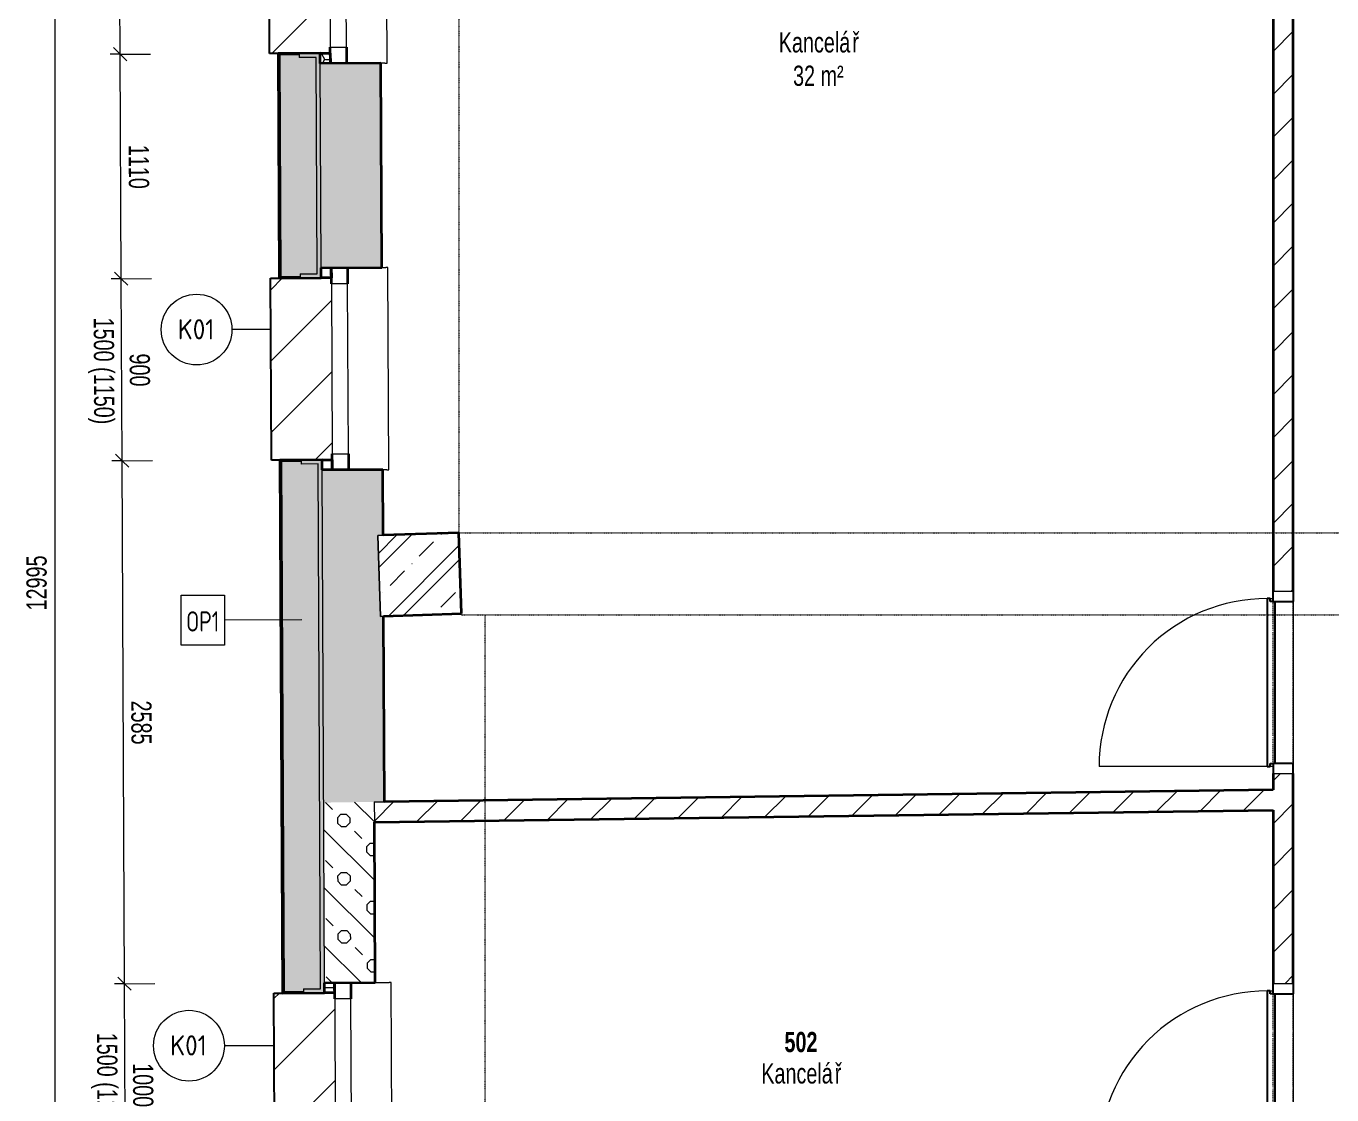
# Model space of a CAD drawing. Header units: millimetres. Extents: x 48671 to 278361, y -45352 to 20466.
# Drawn here: x 69972 to 76425, y -14301 to -9017 of the extents above; entities that cross this region are included whole.
import ezdxf

# ---------------------------------------------------------------- set-up
doc = ezdxf.new("R2010")
doc.units = ezdxf.units.MM
doc.linetypes.add('Dash dot dot', pattern=[5, 2, -1, 0, -1, 0, -1])
doc.linetypes.add('Čerchovaná se dvěma tečkami', pattern=[2.59, 1, -0.53, 0, -0.53, 0, -0.53])
for name, color, linetype, lineweight in [('A-ANNO-DIMS', 211, 'Continuous', 9), ('A-ANNO-DIMS-50', 211, 'Continuous', 9), ('A-AREA-IDEN', 2, 'Continuous', 9), ('A-DETL', 90, 'Continuous', 13), ('A-DOOR', 31, 'Continuous', 13), ('A-DOOR-FRAM', 31, 'Continuous', 25), ('A-GENM', 13, 'Continuous', 13), ('A-GLAZ', 151, 'Continuous', 13), ('A-WALL', 113, 'Continuous', 13), ('A-WALL-IDEN', 211, 'Continuous', 9), ('A-WALL-PATT', 111, 'Continuous', 35), ('Q-SPCQ', 91, 'Continuous', 13), ('Q-SPCQ-IDEN', 132, 'Continuous', 9), ('S-COLS', 52, 'Continuous', 13)]:
    doc.layers.add(name, color=color, linetype=linetype, lineweight=lineweight)
doc.styles.add('Arial_1', font='arial.ttf', dxfattribs={"width": 0.7, "height": 100})
doc.styles.add('Arial_B', font='arialbd.ttf', dxfattribs={"width": 0.7, "height": 100})
doc.styles.add('ISOCPEUR', font='isocpeur.ttf', dxfattribs={"width": 0.75, "height": 100})
doc.styles.add('ISOCPEUR_1', font='isocpeur.ttf', dxfattribs={"width": 0.9, "height": 100})
doc.dimstyles.new('Vnitřní_-_průhledné', dxfattribs={"dimscale": 304.8, "dimtxt": 102.02594, "dimasz": 0.213255, "dimexe": 0.164042, "dimexo": 0.0625, "dimgap": 0.032808, "dimtad": 1, "dimdec": 0, "dimrnd": 5, "dimzin": 0, "dimdsep": 46, "dimtxsty": 'Arial_1', "dimblk1": 'OBLIQUE', "dimblk2": 'OBLIQUE', "dimsah": 1, "dimcen": 0.09, "dimdle": 0.164042, "dimazin": 0, "dimtfac": 1, "dimtdec": 4, "dimtix": 1, "dimtmove": 0, "dimatfit": 3, "dimfxl": 0.492126, "dimfxlon": 1, "dimtvp": 1, "dimtolj": 1, "dimtzin": 0, "dimarcsym": 2})
pattern_1 = [(45, (0, 0), (-106.06602, 106.06602), [])]

# ---------------------------------------------------------------- blocks, each defined once
blk = doc.blocks.new('DVERE_1k_oblozka - DD03_01_800x1970_koupelna-1549489-1NP_NÁVRH B')
at = {"layer": 'A-DOOR'}
for p, q in [((-415, 47.1), (-415, 907.1)), ((305, 77.1), (-305, 77.1)), ((415, 77.1), (415, 47.1)), ((-400, 47.1), (-450, 47.1)), ((-450, 47.1), (-450, -52.9)), ((-400, -52.9), (-400, 47.1)), ((450, 47.1), (400, 47.1)), ((400, 47.1), (400, -52.9)), ((450, -52.9), (450, 47.1)), ((-450, -52.9), (-400, -52.9)), ((400, -52.9), (450, -52.9))]:
    blk.add_line(p, q, dxfattribs=at)
at = {"layer": 'A-DOOR', "lineweight": 25}
for p, q in [((415, 77.1), (-415, 77.1)), ((-415, 77.1), (-415, 62.1)), ((415, 62.1), (415, 77.1)), ((-415, 62.1), (-400, 62.1)), ((-400, 62.1), (-400, 47.1)), ((-400, 37.1), (400, 37.1)), ((400, 47.1), (400, 62.1)), ((400, 62.1), (415, 62.1))]:
    blk.add_line(p, q, dxfattribs=at)
at = {"layer": 'A-DOOR', "linetype": 'Čerchovaná se dvěma tečkami'}
for p, q in [((-400, 47.1), (400, 47.1)), ((-400, -52.9), (400, -52.9))]:
    blk.add_line(p, q, dxfattribs=at)
at = {"layer": 'A-DOOR'}
blk.add_arc((-415, 77.1), 830, 360, 90, dxfattribs=at)
at = {"layer": 'A-DOOR-FRAM'}
for p, q in [((-400, 47.1), (-450, 47.1)), ((-400, -52.9), (-400, 47.1)), ((400, 47.1), (400, -52.9)), ((400, 47.1), (450, 47.1)), ((-450, -52.9), (-400, -52.9)), ((450, -52.9), (400, -52.9))]:
    blk.add_line(p, q, dxfattribs=at)
blk = doc.blocks.new('OKNO_1k_nadsvetlik - OKNO_1k_nadsvetlik_1000 x 1500-V31-1NP_NÁVRH B')
at = {"layer": 'A-GLAZ'}
h = blk.add_hatch(dxfattribs=at)
h.set_pattern_fill('FP_79', color=256, style=0, pattern_type=2)
h.set_pattern_definition([(89.735, (-14576.71, -71507.286), (-42.952654, 75.199465), [50, -100]), (149.735, (-14576.477, -71457.286), (-86.600974, 0.401643), [50, -100]), (29.735, (-14576.477, -71457.286), (43.64832, 74.797822), [50, -100])])
h.paths.add_polyline_path([(500, -125), (500, -75), (450, -75), (450, -125), (498.8, -125)])
h.paths.add_polyline_path([(-450, -125), (-450, -75), (-500, -75), (-500, -125), (-451, -125)])
at = {"layer": 'A-GLAZ', "lineweight": 35}
for p, q in [((-500, 5), (-420, 5)), ((420, 5), (500, 5)), ((-500, -75), (-450, -75)), ((-420, -75), (-500, -75)), ((-450, -75), (-450, -125)), ((500, -75), (420, -75)), ((450, -75), (500, -75)), ((450, -125), (450, -75))]:
    blk.add_line(p, q, dxfattribs=at)
at = {"layer": 'A-GLAZ'}
for p, q in [((420, 5), (-420, 5)), ((-420, 5), (-420, -75)), ((420, -75), (420, 5)), ((-420, -75), (420, -75))]:
    blk.add_line(p, q, dxfattribs=at)
blk = doc.blocks.new('parapet s nosem_vnitní - parapet s nosem_vnitní-1280358-1NP_NÁVRH B')
at = {"layer": 'A-GENM'}
for p, q in [((500, 200), (-500, 200)), ((-500, 200), (-500, 190)), ((500, 190), (500, 200)), ((-500, 120), (-500, 190)), ((500, 190), (500, 120))]:
    blk.add_line(p, q, dxfattribs=at)
blk = doc.blocks.new('parapet_ext - parapet_ext-V32-1NP_NÁVRH B')
at = {"layer": 'Q-SPCQ'}
h = blk.add_hatch(dxfattribs=at)
h.set_pattern_fill('FP_80', color=11, style=0, pattern_type=2)
h.set_pattern_definition([(134.735, (-14576.7, -71432.29), (-177.5924, -175.9572), [])])
h.paths.add_polyline_path([(450, -300), (450, 0), (-450, -0.2), (-450, -300), (449.3, -300)])
at = {"layer": 'Q-SPCQ', "color": 21, "lineweight": 25}
for p, q in [((-450, -300), (-450, -258)), ((450, -258), (450, -300)), ((450, -300), (-450, -300))]:
    blk.add_line(p, q, dxfattribs=at)
blk = doc.blocks.new('OKNO_1k_nadsvetlik - OKNO_1k_nadsvetlik_1000 x 1500-1969475-1NP_NÁVRH B')
at = {"layer": 'A-GLAZ'}
h = blk.add_hatch(dxfattribs=at)
h.set_pattern_fill('FP_81', color=256, style=0, pattern_type=2)
h.set_pattern_definition([(89.735, (-11041.71, -71532.286), (-42.952654, 75.199465), [50, -100]), (149.735, (-11041.477, -71482.286), (-86.600974, 0.401643), [50, -100]), (29.735, (-11041.477, -71482.286), (43.64832, 74.797822), [50, -100])])
h.paths.add_polyline_path([(500, -150), (500, -100), (450, -100), (450, -150), (498.6, -150)])
h.paths.add_polyline_path([(-450, -150), (-450, -100), (-500, -100), (-500, -150), (-451, -150)])
at = {"layer": 'A-GLAZ', "lineweight": 35}
for p, q in [((-500, -20), (-420, -20)), ((420, -20), (500, -20)), ((-500, -100), (-450, -100)), ((-420, -100), (-500, -100)), ((-450, -100), (-450, -150)), ((500, -100), (420, -100)), ((450, -100), (500, -100)), ((450, -150), (450, -100))]:
    blk.add_line(p, q, dxfattribs=at)
at = {"layer": 'A-GLAZ'}
for p, q in [((420, -20), (-420, -20)), ((-420, -20), (-420, -100)), ((420, -100), (420, -20)), ((-420, -100), (420, -100))]:
    blk.add_line(p, q, dxfattribs=at)
blk = doc.blocks.new('parapet s nosem_vnitní - parapet s nosem_vnitní-V33-1NP_NÁVRH B')
at = {"layer": 'A-GENM'}
for p, q in [((500, 200), (-500, 200)), ((-500, 200), (-500, 190)), ((500, 190), (500, 200)), ((-500, 170), (-500, 190)), ((500, 190), (500, 170))]:
    blk.add_line(p, q, dxfattribs=at)
blk = doc.blocks.new('parapet_ext - parapet_ext-V34-1NP_NÁVRH B')
at = {"layer": 'Q-SPCQ'}
h = blk.add_hatch(dxfattribs=at)
h.set_pattern_fill('FP_82', color=11, style=0, pattern_type=2)
h.set_pattern_definition([(134.735, (-11041.7, -71432.29), (-177.5924, -175.9572), [])])
h.paths.add_polyline_path([(450, -300), (450, 0), (-450, -0.2), (-450, -300), (449.3, -300)])
at = {"layer": 'Q-SPCQ', "color": 21, "lineweight": 25}
for p, q in [((-450, -300), (-450, -258)), ((450, -258), (450, -300)), ((450, -300), (-450, -300))]:
    blk.add_line(p, q, dxfattribs=at)
blk = doc.blocks.new('OKNO_1k_nadsvetlik - OKNO_1k_nadsvetlik_1000 x 1500-V35-1NP_NÁVRH B')
at = {"layer": 'A-GLAZ'}
h = blk.add_hatch(dxfattribs=at)
h.set_pattern_fill('FP_83', color=256, style=0, pattern_type=2)
h.set_pattern_definition([(89.735, (-9031.71, -71532.286), (-42.952654, 75.199465), [50, -100]), (149.735, (-9031.477, -71482.286), (-86.600974, 0.401643), [50, -100]), (29.735, (-9031.477, -71482.286), (43.64832, 74.797822), [50, -100])])
h.paths.add_polyline_path([(500, -150), (500, -100), (450, -100), (450, -150), (470.1, -150)])
h.paths.add_polyline_path([(-450, -150), (-450, -100), (-500, -100), (-500, -150), (-451, -150)])
at = {"layer": 'A-GLAZ', "lineweight": 35}
for p, q in [((-500, -20), (-420, -20)), ((420, -20), (500, -20)), ((-500, -100), (-450, -100)), ((-420, -100), (-500, -100)), ((-450, -100), (-450, -150)), ((500, -100), (420, -100)), ((450, -100), (500, -100)), ((450, -150), (450, -100))]:
    blk.add_line(p, q, dxfattribs=at)
at = {"layer": 'A-GLAZ'}
for p, q in [((420, -20), (-420, -20)), ((-420, -20), (-420, -100)), ((420, -100), (420, -20)), ((-420, -100), (420, -100))]:
    blk.add_line(p, q, dxfattribs=at)
blk = doc.blocks.new('parapet_ext - parapet_ext-V36-1NP_NÁVRH B')
at = {"layer": 'Q-SPCQ'}
h = blk.add_hatch(dxfattribs=at)
h.set_pattern_fill('FP_84', color=11, style=0, pattern_type=2)
h.set_pattern_definition([(134.735, (-9031.7, -71432.29), (-177.5924, -175.9572), [])])
h.paths.add_polyline_path([(450, -300), (450, 0), (-450, -0.2), (-450, -300), (449.8, -300)])
at = {"layer": 'Q-SPCQ', "color": 21, "lineweight": 25}
for p, q in [((-450, -300), (-450, -258)), ((450, -258), (450, -300)), ((450, -300), (-450, -300))]:
    blk.add_line(p, q, dxfattribs=at)
blk = doc.blocks.new('DIMBLOCK181-1NP_NÁVRH B')
at = {"layer": 'A-ANNO-DIMS-50', "lineweight": 18}
for p, q in [((70458.3, -13750.9), (70425.7, -13718.6)), ((70458.3, -13750.9), (70491, -13783.3)), ((70462.9, -14750.9), (70430.3, -14718.6)), ((70462.9, -14750.9), (70495.6, -14783.3))]:
    blk.add_line(p, q, dxfattribs=at)
at = {"layer": 'A-ANNO-DIMS-50'}
for p, q in [((70458.3, -13750.9), (70408.3, -13751.2)), ((70458.3, -13750.9), (70608.3, -13750.2)), ((70462.9, -14750.9), (70458.3, -13750.9)), ((70462.9, -14750.9), (70412.9, -14751.2)), ((70462.9, -14750.9), (70612.9, -14750.2))]:
    blk.add_line(p, q, dxfattribs=at)
at = {"layer": 'A-ANNO-DIMS-50', "color": 0, "char_height": 100, "attachment_point": 1, "rotation": 270.26503, "line_spacing_factor": 0.941778, "style": 'Arial_1'}
for s, insert, width in [('1500 (1150)', (70422.3, -13992.9), 619.69), ('1000', (70600, -14143.6), 256.164)]:
    blk.add_mtext(s, dxfattribs=dict(at, insert=insert, width=width))
blk = doc.blocks.new('_Oblique')
at = {"color": 0, "linetype": 'ByBlock', "lineweight": -2}
blk.add_line((-0.5, -0.5), (0.5, 0.5), dxfattribs=at)
blk = doc.blocks.new('DIMBLOCK182-1NP_NÁVRH B')
at = {"layer": 'A-ANNO-DIMS-50', "lineweight": 18}
for p, q in [((70446.4, -11166), (70413.7, -11133.6)), ((70446.4, -11166), (70479, -11198.3)), ((70458.3, -13750.9), (70425.7, -13718.6)), ((70458.3, -13750.9), (70491, -13783.3))]:
    blk.add_line(p, q, dxfattribs=at)
at = {"layer": 'A-ANNO-DIMS-50'}
for p, q in [((70446.4, -11166), (70396.4, -11166.2)), ((70446.4, -11166), (70596.4, -11165.3)), ((70458.3, -13750.9), (70446.4, -11166)), ((70458.3, -13750.9), (70408.3, -13751.2)), ((70458.3, -13750.9), (70608.3, -13750.2))]:
    blk.add_line(p, q, dxfattribs=at)
at = {"layer": 'A-ANNO-DIMS-50', "color": 0, "insert": (70591.7, -12351.1), "char_height": 100, "width": 256.164, "attachment_point": 1, "rotation": 270.26503, "line_spacing_factor": 0.941778, "style": 'Arial_1'}
blk.add_mtext('2585', dxfattribs=at)
blk = doc.blocks.new('DIMBLOCK183-1NP_NÁVRH B')
at = {"layer": 'A-ANNO-DIMS-50', "lineweight": 18}
for p, q in [((70442.2, -10266), (70409.5, -10233.6)), ((70442.2, -10266), (70474.8, -10298.3)), ((70446.4, -11166), (70413.7, -11133.6)), ((70446.4, -11166), (70479, -11198.3))]:
    blk.add_line(p, q, dxfattribs=at)
at = {"layer": 'A-ANNO-DIMS-50'}
for p, q in [((70442.2, -10266), (70392.2, -10266.2)), ((70442.2, -10266), (70592.2, -10265.3)), ((70446.4, -11166), (70442.2, -10266)), ((70446.4, -11166), (70396.4, -11166.2)), ((70446.4, -11166), (70596.4, -11165.3))]:
    blk.add_line(p, q, dxfattribs=at)
at = {"layer": 'A-ANNO-DIMS-50', "color": 0, "char_height": 100, "attachment_point": 1, "rotation": 270.26503, "line_spacing_factor": 0.941778, "style": 'Arial_1'}
for s, insert, width in [('1500 (1150)', (70405.9, -10457.9), 619.69), ('900', (70583.7, -10635.3), 192.123)]:
    blk.add_mtext(s, dxfattribs=dict(at, insert=insert, width=width))
blk = doc.blocks.new('DIMBLOCK184-1NP_NÁVRH B')
at = {"layer": 'A-ANNO-DIMS-50'}
for p, q in [((70437.1, -9156), (70387.1, -9156.2)), ((70437.1, -9156), (70587.1, -9155.3)), ((70442.2, -10266), (70437.1, -9156)), ((70442.2, -10266), (70392.2, -10266.2)), ((70442.2, -10266), (70592.2, -10265.3))]:
    blk.add_line(p, q, dxfattribs=at)
at = {"layer": 'A-ANNO-DIMS-50', "lineweight": 18}
for p, q in [((70437.1, -9156), (70404.4, -9123.6)), ((70437.1, -9156), (70469.7, -9188.3)), ((70442.2, -10266), (70409.5, -10233.6)), ((70442.2, -10266), (70474.8, -10298.3))]:
    blk.add_line(p, q, dxfattribs=at)
at = {"layer": 'A-ANNO-DIMS-50', "color": 0, "insert": (70579, -9603.6), "char_height": 100, "width": 256.164, "attachment_point": 1, "rotation": 270.26503, "line_spacing_factor": 0.941778, "style": 'Arial_1'}
blk.add_mtext('1110', dxfattribs=at)
blk = doc.blocks.new('DIMBLOCK185-1NP_NÁVRH B')
at = {"layer": 'A-ANNO-DIMS-50'}
for p, q in [((70432.9, -8256), (70382.9, -8256.2)), ((70432.9, -8256), (70582.9, -8255.3)), ((70437.1, -9156), (70432.9, -8256)), ((70437.1, -9156), (70387.1, -9156.2)), ((70437.1, -9156), (70587.1, -9155.3))]:
    blk.add_line(p, q, dxfattribs=at)
at = {"layer": 'A-ANNO-DIMS-50', "lineweight": 18}
for p, q in [((70432.9, -8256), (70400.2, -8223.6)), ((70432.9, -8256), (70465.5, -8288.3)), ((70437.1, -9156), (70404.4, -9123.6)), ((70437.1, -9156), (70469.7, -9188.3))]:
    blk.add_line(p, q, dxfattribs=at)
at = {"layer": 'A-ANNO-DIMS-50', "color": 0, "char_height": 100, "attachment_point": 1, "rotation": 270.26503, "line_spacing_factor": 0.941778, "style": 'Arial_1'}
for s, insert, width in [('1500 (1150)', (70396.6, -8448), 619.69), ('900', (70574.4, -8625.3), 192.123)]:
    blk.add_mtext(s, dxfattribs=dict(at, insert=insert, width=width))
blk = doc.blocks.new('Popiska speciální vybavení - Popiska okna_Bublina-1426311-1NP_NÁVRH B')
at = {"layer": 'Q-SPCQ-IDEN'}
blk.add_circle((0, 0), 3.5, dxfattribs=at)
blk = doc.blocks.new('DIMBLOCK216-1NP_NÁVRH B')
at = {"layer": 'A-ANNO-DIMS-50'}
for p, q in [((70113.3, -5224.9), (70113.3, -18320.2)), ((70113.3, -5274.9), (70063.3, -5274.9)), ((70113.3, -5274.9), (70263.3, -5274.9)), ((70113.3, -18270.2), (70063.3, -18270.2)), ((70113.3, -18270.2), (70263.3, -18270.2))]:
    blk.add_line(p, q, dxfattribs=at)
at = {"layer": 'A-ANNO-DIMS-50', "lineweight": 18}
for p, q in [((70113.3, -5274.9), (70080.8, -5242.4)), ((70113.3, -5274.9), (70145.8, -5307.4)), ((70113.3, -18270.2), (70080.8, -18237.7)), ((70113.3, -18270.2), (70145.8, -18302.7))]:
    blk.add_line(p, q, dxfattribs=at)
at = {"layer": 'A-ANNO-DIMS-50', "color": 0, "insert": (69973.5, -11905.9), "char_height": 100, "width": 320.204, "attachment_point": 1, "rotation": 90, "line_spacing_factor": 0.941778, "style": 'Arial_1'}
blk.add_mtext('12995', dxfattribs=at)

msp = doc.modelspace()

# ---------------------------------------------------------------- hatches: boundary and pattern name
at = {"layer": 'A-WALL-PATT', "lineweight": 13}
h = msp.add_hatch(dxfattribs=at)
h.set_pattern_fill('FP_8', color=11, style=0, pattern_type=2)
h.set_pattern_definition([(45, (0, 0), (0.0007, 353.5527), []), (315, (0, 0), (353.5527, -0.0007), []), (270, (153.68, 9.56), (176.771, -176.771), [19.139, -334.416]), (270, (199.87, 9.56), (176.771, -176.771), [19.139, -334.416]), (0, (166.57, 23.1), (176.771, 176.771), [19.139, -334.416]), (0, (166.57, -23.1), (176.771, 176.771), [19.139, -334.416]), (45, (153.68, 9.56), (0.0007, 353.5527), [19.139, -230.861]), (45, (186.35, -23.1), (0.0007, 353.5527), [19.139, -230.861]), (315, (186.35, 23.1), (353.5527, -0.0007), [19.139, -230.861]), (315, (153.68, -9.56), (353.5527, -0.0007), [19.139, -230.861])])
h.paths.add_polyline_path([(71268.5, -18478.2), (71448.5, -18478.2), (71442.7, -17221.4), (71358.7, -17221.8), (71358.7, -17209.8), (71262.7, -17210.3), (71268.4, -18458.2)])
h.paths.add_polyline_path([(71258.4, -16294.3), (71354.4, -16293.8), (71354.4, -16281.8), (71438.4, -16281.4), (71431.1, -14716.4), (71347.1, -14716.8), (71347.1, -14704.8), (71251.1, -14705.3), (71258.2, -16236.1)])
h.paths.add_polyline_path([(71246.8, -13789.3), (71342.8, -13788.8), (71342.8, -13776.8), (71426.8, -13776.5), (71414.8, -11181.5), (71330.8, -11181.9), (71330.7, -11169.9), (71234.7, -11170.3), (71245.8, -13573.2)])
h.paths.add_polyline_path([(71230.5, -10254.3), (71326.5, -10253.9), (71326.4, -10241.9), (71410.4, -10241.5), (71405.5, -9171.5), (71321.5, -9171.9), (71321.4, -9159.9), (71225.4, -9160.3), (71227.4, -9578.8)])
h.paths.add_polyline_path([(71221.2, -8244.3), (71317.2, -8243.9), (71317.1, -8231.9), (71401.1, -8231.5), (71396.2, -7171.5), (71312.2, -7171.9), (71312.2, -7159.9), (71216.2, -7160.4)])
h.paths.add_polyline_path([(71211.9, -6244.4), (71307.9, -6243.9), (71307.9, -6231.9), (71391.9, -6231.5), (71387.5, -5282), (71207.5, -5282.9), (71208.9, -5584.4)])
at = {"layer": 'A-WALL-PATT'}
h = msp.add_hatch(color=11, dxfattribs=at)
h.paths.add_polyline_path([(71448.5, -18478.2), (71468.5, -18478.2), (71462.6, -17201.3), (71358.6, -17201.8), (71358.7, -17221.8), (71442.7, -17221.8), (71447.6, -18278.2)])
h.paths.add_polyline_path([(71354.5, -16301.8), (71458.5, -16301.3), (71451, -14696.4), (71347, -14696.8), (71347.1, -14716.8), (71431.1, -14716.8), (71438.4, -16281.4), (71354.4, -16281.8), (71354.4, -16299.3)])
h.paths.add_polyline_path([(71342.9, -13796.8), (71446.9, -13796.4), (71434.7, -11161.4), (71330.7, -11161.9), (71330.8, -11181.9), (71414.8, -11181.9), (71426.8, -13776.5), (71342.8, -13776.8), (71342.9, -13794.3)])
h.paths.add_polyline_path([(71326.5, -10261.9), (71430.5, -10261.4), (71425.4, -9151.4), (71321.4, -9151.9), (71321.5, -9171.9), (71405.5, -9171.9), (71410.4, -10241.5), (71326.4, -10241.9), (71326.5, -10259.4)])
h.paths.add_polyline_path([(71317.2, -8251.9), (71421.2, -8251.4), (71416.1, -7151.4), (71312.1, -7151.9), (71312.2, -7171.9), (71396.2, -7171.9), (71401.1, -8231.5), (71317.1, -8231.9), (71317.2, -8249.4)])
h.paths.add_polyline_path([(71308, -6251.9), (71412, -6251.4), (71407.4, -5273.9), (71387.4, -5274), (71391.9, -6231.5), (71307.9, -6231.9), (71308, -6249.4)])
at = {"layer": 'A-WALL-PATT', "lineweight": 13}
h = msp.add_hatch(dxfattribs=at)
h.set_pattern_fill('FP_128', color=256, angle=45, style=0, pattern_type=2)
h.set_pattern_definition([(315.265, (71425.09, -9087.78), (143.018, 144.347), []), (270.265, (71493.45, -9316.41), (144.347, -143.018), [25.4, -261.968]), (315.265, (71493.57, -9341.81), (143.018, 144.347), [25.4, -177.8]), (0.265, (71511.61, -9359.69), (143.018, 144.347), [25.4, -261.968]), (45.265, (71537.01, -9359.57), (-144.347, 143.018), [25.4, -177.8]), (270.265, (71554.77, -9316.13), (144.347, -143.018), [25.4, -261.968]), (315.265, (71536.73, -9298.25), (143.018, 144.347), [25.4, -177.8]), (0.265, (71511.33, -9298.37), (143.018, 144.347), [25.4, -261.968]), (45.265, (71493.45, -9316.41), (-144.347, 143.018), [25.4, -177.8]), (315.265, (71578.3, -9382.6), (143.018, 144.347), [50.8, -152.4])])
h.paths.add_polyline_path([(71442.5, -12855.7), (71742.5, -12851.7), (71738.3, -11934.5), (71723.7, -11934.5), (71710.3, -11535.3), (71736.4, -11534.4), (71734.9, -11210), (71434.9, -11211.4), (71439.7, -12241.7)])
h.paths.add_polyline_path([(71430.3, -10211.4), (71730.3, -10210), (71725.6, -9200), (71425.6, -9201.4), (71430.3, -10210)])
h.paths.add_polyline_path([(71421, -8201.4), (71721, -8200), (71716.4, -7200), (71416.4, -7201.4)])
h.paths.add_polyline_path([(71411.7, -6201.4), (71711.7, -6200.1), (71710.5, -5928.2), (71692.4, -5928.2), (71692.4, -5528.2), (71422.4, -5528.2), (71422.4, -5259.4), (71407.4, -5259.4), (71410.5, -5928.2)])
h = msp.add_hatch(dxfattribs=at)
h.set_pattern_fill('FP_21', color=256, style=0, pattern_type=2)
h.set_pattern_definition(pattern_1)
h.paths.add_polyline_path([(76134.6, -15621.9), (76234.6, -15621.9), (76234.6, -14651.9), (76134.6, -14651.9), (76134.6, -14904.6)])
h.paths.add_polyline_path([(76134.6, -13751.9), (76234.6, -13751.9), (76234.6, -12711.9), (76134.6, -12711.9), (76134.6, -12892.6)])
h.paths.add_polyline_path([(76234.6, -11811.9), (76234.6, -5528.2), (76134.6, -5528.2), (76134.6, -11811.9), (76186, -11811.9)])
h = msp.add_hatch(dxfattribs=at)
h.set_pattern_fill('FP_21', color=256, style=0, pattern_type=2)
h.set_pattern_definition(pattern_1)
h.paths.add_polyline_path([(71693, -12952.4), (76134.6, -12892.6), (76134.6, -12792.6), (71692.5, -12852.4)])
h = msp.add_hatch(dxfattribs=at)
h.set_pattern_fill('FP_9', color=256, angle=45, style=0, pattern_type=2)
h.set_pattern_definition([(315.265, (71456.43, -15863.8), (143.018, 144.347), []), (270.265, (71524.79, -16092.43), (144.347, -143.018), [25.4, -261.968]), (315.265, (71524.91, -16117.83), (143.018, 144.347), [25.4, -177.8]), (0.265, (71542.95, -16135.71), (143.018, 144.347), [25.4, -261.968]), (45.265, (71568.35, -16135.6), (-144.347, 143.018), [25.4, -177.8]), (270.265, (71586.11, -16092.15), (144.347, -143.018), [25.4, -261.968]), (315.265, (71568.07, -16074.27), (143.018, 144.347), [25.4, -177.8]), (0.265, (71542.67, -16074.39), (143.018, 144.347), [25.4, -261.968]), (45.265, (71524.8, -16092.43), (-144.347, 143.018), [25.4, -177.8]), (315.265, (71609.64, -16158.62), (143.018, 144.347), [50.8, -152.4])])
h.paths.add_polyline_path([(71469.7, -18728.2), (71719.7, -18728.2), (71712.8, -17250.2), (71462.8, -17251.3), (71468.9, -18566.1)])
h.paths.add_polyline_path([(71458.2, -16251.3), (71708.2, -16250.2), (71701.3, -14745.2), (71451.3, -14746.4), (71458.2, -16236.1)])
h.paths.add_polyline_path([(71446.6, -13746.4), (71696.6, -13745.2), (71692.5, -12852.4), (71442.5, -12855.7), (71445.8, -13573.2)])
at = {"layer": 'S-COLS'}
h = msp.add_hatch(dxfattribs=at)
h.set_pattern_fill('FP_26', color=256, style=0, pattern_type=2)
h.set_pattern_definition([(45, (0, 0), (-179.6051, 179.6051), []), (45, (71.84, 0), (-179.6051, 179.6051), []), (45, (215.53, 0), (-107.7631, 251.4472), [101.6, -50.8, 1.676, -49.124])])
h.paths.add_polyline_path([(71723.7, -11935), (72123.5, -11921.7), (72110.1, -11521.9), (71710.3, -11535.3), (71723.7, -11934.5)])

# ---------------------------------------------------------------- linework, layer by layer
at = {"layer": 'A-DETL', "linetype": 'Dash dot dot'}
for p, q in [((72110.1, -5950), (72110.1, -11521.9)), ((72110.1, -11521.9), (77710.7, -11521.9)), ((72123.7, -11928.2), (77720, -11928.2)), ((72240, -18728.2), (72240, -11928.2))]:
    msp.add_line(p, q, dxfattribs=at)
at = {"layer": 'A-WALL', "lineweight": 35}
for p, q in [((76234.6, -11811.9), (76234.6, -5353.2)), ((76134.6, -5528.2), (76134.6, -11811.9)), ((71725.6, -9200), (71425.6, -9201.4)), ((71730.3, -10210), (71725.6, -9200)), ((71430.3, -10211.4), (71730.3, -10210)), ((71734.9, -11210), (71434.9, -11211.4)), ((71736.4, -11534.4), (71734.9, -11210)), ((71742.5, -12851.7), (71738.3, -11934.5)), ((76134.6, -12711.9), (76134.6, -12792.6)), ((76234.6, -13751.9), (76234.6, -12711.9)), ((76134.6, -12792.6), (71742.5, -12851.7)), ((71693, -12952.4), (76134.6, -12892.6)), ((76134.6, -12892.6), (76134.6, -13751.9)), ((71696.6, -13745.2), (71693, -12952.4)), ((71446.6, -13746.4), (71696.6, -13745.2))]:
    msp.add_line(p, q, dxfattribs=at)
at = {"layer": 'A-WALL', "color": 11}
for p, q in [((71220.5, -10262.4), (71215.4, -9152.4)), ((71236.9, -13797.3), (71224.7, -11162.4))]:
    msp.add_line(p, q, dxfattribs=at)
at = {"layer": 'A-WALL', "color": 1, "lineweight": 35}
for p, q in [((71425.4, -9151.4), (71217.4, -9152.4)), ((71217.4, -9152.4), (71222.5, -10262.4)), ((71425.6, -9201.4), (71425.4, -9151.4)), ((71430.5, -10261.4), (71430.3, -10211.4)), ((71222.5, -10262.4), (71430.5, -10261.4)), ((71434.7, -11161.4), (71226.7, -11162.4)), ((71226.7, -11162.4), (71238.9, -13797.3)), ((71434.9, -11211.4), (71434.7, -11161.4)), ((71238.9, -13797.3), (71446.9, -13796.4)), ((71446.9, -13796.4), (71446.6, -13746.4))]:
    msp.add_line(p, q, dxfattribs=at)
at = {"layer": 'A-WALL', "color": 10}
for p, q in [((71321.4, -9154.9), (71220.4, -9155.4)), ((71220.4, -9155.4), (71225.5, -10259.4)), ((71321.4, -9159.9), (71225.4, -9160.3)), ((71225.4, -9160.3), (71230.5, -10254.3)), ((71321.4, -9151.9), (71321.5, -9171.9)), ((71405.5, -9171.5), (71321.5, -9171.9)), ((71410.4, -10241.5), (71405.5, -9171.5)), ((71430.3, -10211.4), (71425.6, -9201.4)), ((71225.5, -10259.4), (71326.5, -10258.9)), ((71230.5, -10254.3), (71326.5, -10253.9)), ((71326.4, -10241.9), (71410.4, -10241.5)), ((71326.4, -10241.9), (71326.5, -10261.9)), ((71330.7, -11161.9), (71330.8, -11181.9)), ((71330.7, -11164.9), (71229.7, -11165.3)), ((71229.7, -11165.3), (71241.9, -13794.3)), ((71330.7, -11169.9), (71234.7, -11170.3)), ((71234.7, -11170.3), (71246.8, -13789.3)), ((71414.8, -11181.5), (71330.8, -11181.9)), ((71426.8, -13776.5), (71414.8, -11181.5)), ((71446.6, -13746.4), (71434.9, -11211.4)), ((71241.9, -13794.3), (71342.9, -13793.8)), ((71246.8, -13789.3), (71342.8, -13788.8)), ((71342.8, -13776.8), (71426.8, -13776.5)), ((71342.8, -13776.8), (71342.9, -13796.8))]:
    msp.add_line(p, q, dxfattribs=at)
at = {"layer": 'A-WALL'}
for p, q in [((71710.3, -11535.3), (71736.4, -11534.4)), ((71723.7, -11935), (71710.3, -11535.3)), ((76234.6, -11861.9), (76234.6, -12661.9)), ((71738.3, -11934.5), (71723.7, -11935)), ((71692.5, -12852.4), (71742.5, -12851.7)), ((71692.5, -12852.4), (71693, -12952.4)), ((76234.6, -13801.9), (76234.6, -14601.9))]:
    msp.add_line(p, q, dxfattribs=at)
at = {"layer": 'A-WALL-IDEN'}
msp.add_line((71334.3, -11952), (70951.8, -11953.8), dxfattribs=at)
at = {"layer": 'A-WALL-IDEN', "flags": 128}
msp.add_lwpolyline([(70737.9, -11829.5), (70951.8, -11829.5), (70951.8, -12078), (70737.9, -12078)], close=True, dxfattribs=at)
at = {"layer": 'Q-SPCQ-IDEN'}
for p, q in [((71180.5, -10517.4), (70989.4, -10517.4)), ((71196.9, -14057.5), (70951.8, -14057.5))]:
    msp.add_line(p, q, dxfattribs=at)
at = {"layer": 'S-COLS'}
for p, q in [((71736.4, -11534.4), (71710.3, -11535.3)), ((71710.3, -11535.3), (71723.7, -11935)), ((71723.7, -11935), (71738.3, -11934.5))]:
    msp.add_line(p, q, dxfattribs=at)
at = {"layer": 'S-COLS', "lineweight": 35}
for p, q in [((72110.1, -11521.9), (71736.4, -11534.4)), ((72123.5, -11921.7), (72110.1, -11521.9)), ((71738.3, -11934.5), (72123.5, -11921.7))]:
    msp.add_line(p, q, dxfattribs=at)

# ---------------------------------------------------------------- block references
at = {"layer": 'A-DOOR', "rotation": 90}
for p in [(76181.8, -12261.9), (76181.8, -14201.9)]:
    msp.add_blockref('DVERE_1k_oblozka - DD03_01_800x1970_koupelna-1549489-1NP_NÁVRH B', p, dxfattribs=at)
at = {"layer": 'A-GENM', "rotation": 270.2650340237805}
for name, p in [('parapet s nosem_vnitní - parapet s nosem_vnitní-V33-1NP_NÁVRH B', (71553.3, -8700.8)), ('parapet s nosem_vnitní - parapet s nosem_vnitní-V33-1NP_NÁVRH B', (71562.6, -10710.8)), ('parapet s nosem_vnitní - parapet s nosem_vnitní-1280358-1NP_NÁVRH B', (71578.9, -14245.8))]:
    msp.add_blockref(name, p, dxfattribs=at)
at = {"layer": 'A-GLAZ', "rotation": 270.2650340237805}
for name, p in [('OKNO_1k_nadsvetlik - OKNO_1k_nadsvetlik_1000 x 1500-V35-1NP_NÁVRH B', (71573.3, -8700.7)), ('OKNO_1k_nadsvetlik - OKNO_1k_nadsvetlik_1000 x 1500-1969475-1NP_NÁVRH B', (71582.6, -10710.7)), ('OKNO_1k_nadsvetlik - OKNO_1k_nadsvetlik_1000 x 1500-V31-1NP_NÁVRH B', (71573.9, -14245.8))]:
    msp.add_blockref(name, p, dxfattribs=at)
at = {"layer": 'Q-SPCQ', "color": 21, "lineweight": 25, "rotation": 270.2650340237805}
for name, p in [('parapet_ext - parapet_ext-V36-1NP_NÁVRH B', (71473.3, -8701.2)), ('parapet_ext - parapet_ext-V34-1NP_NÁVRH B', (71482.6, -10711.2)), ('parapet_ext - parapet_ext-V32-1NP_NÁVRH B', (71498.9, -14246.1))]:
    msp.add_blockref(name, p, dxfattribs=at)
at = {"layer": 'Q-SPCQ-IDEN', "xscale": 49.99999999999998, "yscale": 49.99999999999998, "zscale": 49.99999999999998}
for p in [(70814.4, -10517.4), (70776.8, -14057.5)]:
    msp.add_blockref('Popiska speciální vybavení - Popiska okna_Bublina-1426311-1NP_NÁVRH B', p, dxfattribs=at)

# ---------------------------------------------------------------- texts
at = {"layer": 'A-AREA-IDEN', "lineweight": 18, "char_height": 100, "attachment_point": 1}
for s, insert, width, style in [('Kancelá', (73691.6, -9047.4), 440.527, 'Arial_1'), ('\\fArial|b0|i0|c238|p34|;\\W.7;ř', (74055.1, -9047.4), 39.283, 'Arial_1'), ('32 m²', (73762.3, -9212.4), 308.65, 'Arial_1'), ('502', (73719.8, -13989.3), 202.025, 'Arial_B'), ('Kancelá', (73605.2, -14144.5), 440.527, 'Arial_1'), ('\\fArial|b0|i0|c238|p34|;\\W.7;ř', (73968.6, -14144.5), 39.283, 'Arial_1')]:
    msp.add_mtext(s, dxfattribs=dict(at, insert=insert, width=width, style=style))
at = {"layer": 'A-WALL-IDEN', "insert": (70762.9, -11910), "char_height": 100, "width": 195.411, "attachment_point": 1, "style": 'ISOCPEUR'}
msp.add_mtext('OP1', dxfattribs=at)
at = {"layer": 'Q-SPCQ-IDEN', "char_height": 100, "width": 223.671, "attachment_point": 1, "style": 'ISOCPEUR_1'}
for insert in [(70721.4, -10465.8), (70683.7, -14005.9)]:
    msp.add_mtext('K01', dxfattribs=dict(at, insert=insert))

# ---------------------------------------------------------------- dimensions: what is measured, and where the dimension line sits
at = {"layer": 'A-ANNO-DIMS'}
for base, p1, p2, angle, override, picture, middle in [((70113.3, -18270.2), (70263.3, -5274.9), (70263.3, -18270.2), 90, {"dimpost": '<>', "dimfxl": 12995.279091}, 'DIMBLOCK216-1NP_NÁVRH B', (70052.3, -11772.5)), ((70437.1, -9156), (70592.2, -10265.3), (70587.1, -9155.3), 270.26503, {"dimpost": '<>', "dimfxl": 1110}, 'DIMBLOCK184-1NP_NÁVRH B', (70500.7, -9710.7)), ((70446.4, -11166), (70608.3, -13750.2), (70596.4, -11165.3), 270.26503, {"dimpost": '<>', "dimfxl": 2585}, 'DIMBLOCK182-1NP_NÁVRH B', (70513.4, -12458.2))]:
    dim = msp.add_linear_dim(base=base, p1=p1, p2=p2, angle=angle, dimstyle='Vnitřní_-_průhledné', override=override, dxfattribs=at)
    dim.commit()
    dim.dimension.update_dxf_attribs({"geometry": picture, "text_midpoint": middle})
for base, p1, p2, override, picture, middle in [((70432.9, -8256), (70587.1, -9155.3), (70582.9, -8255.3), {"dimpost": '<>', "dimfxl": 900}, 'DIMBLOCK185-1NP_NÁVRH B', (70435, -8706)), ((70442.2, -10266), (70596.4, -11165.3), (70592.2, -10265.3), {"dimpost": '<>', "dimfxl": 900}, 'DIMBLOCK183-1NP_NÁVRH B', (70444.3, -10716)), ((70458.3, -13750.9), (70612.9, -14750.2), (70608.3, -13750.2), {"dimpost": '<>', "dimfxl": 1000}, 'DIMBLOCK181-1NP_NÁVRH B', (70460.6, -14250.9))]:
    dim = msp.add_linear_dim(base=base, p1=p1, p2=p2, angle=270.26503, text='<>\\X1500 (1150)', dimstyle='Vnitřní_-_průhledné', override=override, dxfattribs=at)
    dim.commit()
    dim.dimension.update_dxf_attribs({"geometry": picture, "text_midpoint": middle})

doc.saveas('drawing.dxf')
